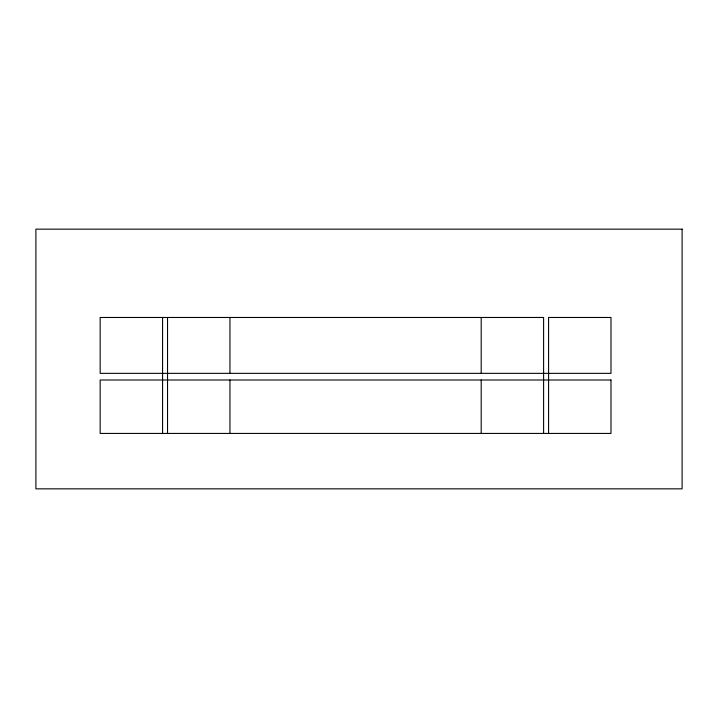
<?xml version="1.0" encoding="UTF-8"?>
<svg xmlns="http://www.w3.org/2000/svg" width="718" height="718" viewBox="0 0 718 718"><rect width="100%" height="100%" fill="white"/><g stroke="black" fill="none" stroke-linecap="round" stroke-linejoin="round"><path stroke-width="1.08" d="M548.579 433.43L548.579 317.473L610.991 317.473L610.991 373.351L100.152 373.351L100.152 317.473L543.598 317.473L543.598 433.43M481.195 317.473L481.195 373.351M481.195 379.993L481.195 433.43M229.948 317.473L229.948 373.351M229.948 379.993L229.948 433.43M167.536 317.473L167.536 433.43M162.564 317.473L162.564 433.43M682.1 229.15L35.9 229.15L35.9 488.85L682.1 488.85L682.1 229.15M610.991 379.993L100.152 379.993L100.152 433.43L610.991 433.43L610.991 379.993"/></g></svg>
